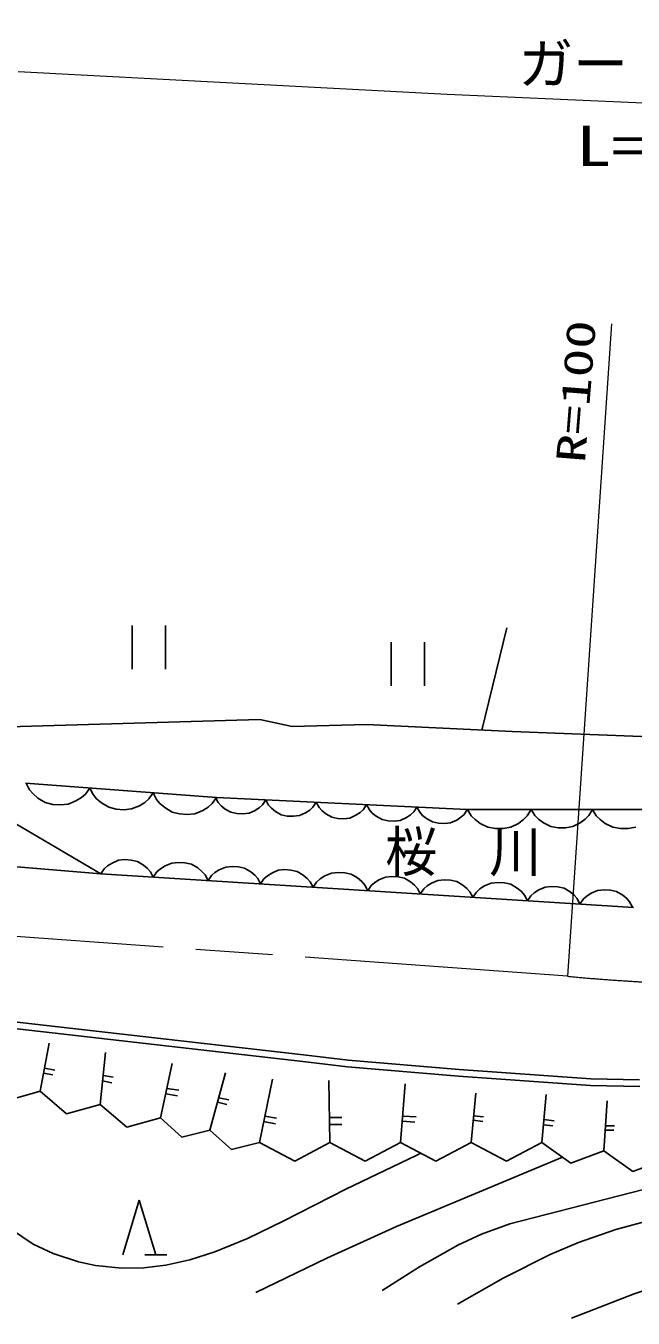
# Model space of a CAD drawing. Units: millimetres, scale not verified. Extents: x 40000 to 680000, y 20000 to 380000.
# Drawn here: x 106122 to 133824, y 258510 to 317476 of the extents above; entities that cross this region are included whole.
import ezdxf
from ezdxf.enums import TextEntityAlignment as Align

# ---------------------------------------------------------------- set-up
doc = ezdxf.new("R2010")
doc.units = ezdxf.units.MM
doc.header["$LTSCALE"] = 1000
doc.linetypes.add('CHAIN', pattern=[18.5, 12, -1.5, 3.5, -1.5])
for name, color, linetype, lineweight in [('M-BGD', 7, 'Continuous', 25), ('M-BMK', 2, 'CHAIN', 13), ('M-STR-HTXT', 7, 'Continuous', 13)]:
    doc.layers.add(name, color=color, linetype=linetype, lineweight=lineweight)
doc.layers.add('M-BMK-HTXT', color=7, linetype='Continuous')
doc.styles.add('ＭＳ ゴシック', font='')
doc.styles.get('ＭＳ ゴシック').set_extended_font_data('MS Gothic')

msp = doc.modelspace()

# ---------------------------------------------------------------- linework, layer by layer
at = {"layer": 'M-BGD'}
for p, q in [((110970, 290120), (110970, 288120)), ((112490, 288120), (112490, 290120)), ((126920, 285342), (128066, 290008)), ((122781, 289359), (122781, 287359)), ((124301, 287359), (124301, 289359)), ((103024, 285426), (116788, 285831)), ((116788, 285831), (118265, 285503)), ((118265, 285503), (121661, 285600)), ((121661, 285600), (128310, 285274)), ((128310, 285274), (134595, 285029)), ((106101, 282919), (114819, 282266)), ((106143, 282916), (106295, 282614)), ((106295, 282614), (106455, 282428)), ((108840, 282423), (109035, 282699)), ((109035, 282699), (109187, 282397)), ((111732, 282206), (111927, 282483)), ((111927, 282483), (112079, 282180)), ((106455, 282428), (106674, 282237)), ((106674, 282237), (107008, 282037)), ((107008, 282037), (107350, 281953)), ((107350, 281953), (107697, 281927)), ((107697, 281927), (108049, 281959)), ((108049, 281959), (108409, 282107)), ((108409, 282107), (108653, 282263)), ((108653, 282263), (108840, 282423)), ((109187, 282397), (109347, 282211)), ((109347, 282211), (109566, 282020)), ((109566, 282020), (109900, 281820)), ((110941, 281742), (111301, 281890)), ((111301, 281890), (111545, 282046)), ((111545, 282046), (111732, 282206)), ((112079, 282180), (112239, 281994)), ((112239, 281994), (112457, 281803)), ((114437, 281829), (114623, 281989)), ((114623, 281989), (114819, 282266)), ((114773, 282268), (114900, 282032)), ((114819, 282266), (126260, 281721)), ((114900, 282032), (115031, 281887)), ((115031, 281887), (115209, 281741)), ((116777, 281804), (116922, 281935)), ((116922, 281935), (117071, 282158)), ((117071, 282158), (117197, 281922)), ((117197, 281922), (117329, 281778)), ((119219, 281826), (119368, 282049)), ((119368, 282049), (119495, 281813)), ((121517, 281716), (121665, 281940)), ((121665, 281940), (121792, 281703)), ((75513, 281612), (109541, 278779)), ((109900, 281820), (110242, 281736)), ((110242, 281736), (110589, 281710)), ((110589, 281710), (110941, 281742)), ((112457, 281803), (112791, 281603)), ((112791, 281603), (113134, 281520)), ((113134, 281520), (113481, 281494)), ((113481, 281494), (113833, 281525)), ((113833, 281525), (114193, 281673)), ((114193, 281673), (114437, 281829)), ((115209, 281741), (115478, 281590)), ((115478, 281590), (115751, 281530)), ((115751, 281530), (116027, 281517)), ((116027, 281517), (116305, 281550)), ((116305, 281550), (116587, 281675)), ((116587, 281675), (116777, 281804)), ((117329, 281778), (117506, 281631)), ((117506, 281631), (117775, 281480)), ((117775, 281480), (118049, 281421)), ((118049, 281421), (118324, 281408)), ((118324, 281408), (118602, 281441)), ((118602, 281441), (118884, 281565)), ((118884, 281565), (119075, 281695)), ((119075, 281695), (119219, 281826)), ((119495, 281813), (119626, 281668)), ((119626, 281668), (119803, 281522)), ((119803, 281522), (120073, 281371)), ((120073, 281371), (120346, 281312)), ((120346, 281312), (120622, 281299)), ((120622, 281299), (120900, 281331)), ((120900, 281331), (121182, 281456)), ((121182, 281456), (121372, 281585)), ((121372, 281585), (121517, 281716)), ((121792, 281703), (121924, 281559)), ((121924, 281559), (122101, 281412)), ((122101, 281412), (122370, 281261)), ((123197, 281222), (123479, 281347)), ((123479, 281347), (123670, 281476)), ((123670, 281476), (123814, 281607)), ((123814, 281607), (123963, 281830)), ((123963, 281830), (124090, 281594)), ((124090, 281594), (124221, 281449)), ((124221, 281449), (124398, 281303)), ((124398, 281303), (124667, 281152)), ((125777, 281237), (125967, 281366)), ((125967, 281366), (126111, 281498)), ((126111, 281498), (126260, 281721)), ((126260, 281721), (134869, 281721)), ((126269, 281721), (126443, 281431)), ((126443, 281431), (126617, 281257)), ((128821, 281257), (128995, 281431)), ((128995, 281431), (129169, 281721)), ((129169, 281721), (129337, 281441)), ((129337, 281441), (129505, 281273)), ((129505, 281273), (129729, 281105)), ((131409, 281105), (131633, 281273)), ((131633, 281273), (131801, 281441)), ((131801, 281441), (131969, 281721)), ((131969, 281721), (132143, 281431)), ((132143, 281431), (132317, 281257)), ((105665, 281067), (109541, 278779)), ((122370, 281261), (122643, 281202)), ((122643, 281202), (122919, 281189)), ((122919, 281189), (123197, 281222)), ((124667, 281152), (124941, 281093)), ((124941, 281093), (125216, 281080)), ((125216, 281080), (125494, 281113)), ((125494, 281113), (125777, 281237)), ((126617, 281257), (126849, 281083)), ((126849, 281083), (127197, 280909)), ((127197, 280909), (127545, 280851)), ((127545, 280851), (127893, 280851)), ((127893, 280851), (128241, 280909)), ((128241, 280909), (128589, 281083)), ((128589, 281083), (128821, 281257)), ((129729, 281105), (130065, 280937)), ((130065, 280937), (130401, 280881)), ((130401, 280881), (130737, 280881)), ((130737, 280881), (131073, 280937)), ((131073, 280937), (131409, 281105)), ((132317, 281257), (132549, 281083)), ((132549, 281083), (132897, 280909)), ((132897, 280909), (133245, 280851)), ((133245, 280851), (133593, 280851)), ((133593, 280851), (133941, 280909)), ((109700, 279009), (109541, 278779)), ((109852, 279144), (109700, 279009)), ((110053, 279276), (109852, 279144)), ((110349, 279401), (110053, 279276)), ((110640, 279431), (110349, 279401)), ((110927, 279413), (110640, 279431)), ((111212, 279347), (110927, 279413)), ((111490, 279185), (111212, 279347)), ((111673, 279030), (111490, 279185)), ((111807, 278877), (111673, 279030)), ((112261, 279009), (112101, 278868)), ((112470, 279146), (112261, 279009)), ((112778, 279277), (112470, 279146)), ((113081, 279308), (112778, 279277)), ((113380, 279289), (113081, 279308)), ((113677, 279220), (113380, 279289)), ((113967, 279052), (113677, 279220)), ((114157, 278890), (113967, 279052)), ((114943, 278969), (114743, 278837)), ((115240, 279094), (114943, 278969)), ((115530, 279124), (115240, 279094)), ((115818, 279106), (115530, 279124)), ((116102, 279040), (115818, 279106)), ((116380, 278878), (116102, 279040)), ((117635, 278944), (117339, 278818)), ((117925, 278974), (117635, 278944)), ((118213, 278956), (117925, 278974)), ((118497, 278890), (118213, 278956)), ((133840, 277253), (109541, 278779)), ((111936, 278628), (111807, 278877)), ((112101, 278868), (111936, 278628)), ((114297, 278731), (114157, 278890)), ((114431, 278472), (114297, 278731)), ((114590, 278702), (114431, 278472)), ((114743, 278837), (114590, 278702)), ((116563, 278723), (116380, 278878)), ((116698, 278570), (116563, 278723)), ((116826, 278321), (116698, 278570)), ((116985, 278552), (116826, 278321)), ((117138, 278687), (116985, 278552)), ((117339, 278818), (117138, 278687)), ((118776, 278728), (118497, 278890)), ((118958, 278572), (118776, 278728)), ((119093, 278419), (118958, 278572)), ((119222, 278171), (119093, 278419)), ((119387, 278411), (119222, 278171)), ((119546, 278551), (119387, 278411)), ((119755, 278689), (119546, 278551)), ((120064, 278819), (119755, 278689)), ((120367, 278851), (120064, 278819)), ((120666, 278832), (120367, 278851)), ((120962, 278763), (120666, 278832)), ((121252, 278595), (120962, 278763)), ((121442, 278432), (121252, 278595)), ((121583, 278273), (121442, 278432)), ((122028, 278379), (121876, 278245)), ((122229, 278511), (122028, 278379)), ((122525, 278637), (122229, 278511)), ((122816, 278667), (122525, 278637)), ((123103, 278649), (122816, 278667)), ((123388, 278583), (123103, 278649)), ((123666, 278421), (123388, 278583)), ((123849, 278265), (123666, 278421)), ((124624, 278361), (124424, 278229)), ((124921, 278486), (124624, 278361)), ((125211, 278516), (124921, 278486)), ((125499, 278498), (125211, 278516)), ((125783, 278432), (125499, 278498)), ((126061, 278271), (125783, 278432)), ((127350, 278362), (127041, 278231)), ((127652, 278393), (127350, 278362)), ((127952, 278374), (127652, 278393)), ((128248, 278306), (127952, 278374)), ((121717, 278014), (121583, 278273)), ((121876, 278245), (121717, 278014)), ((123983, 278112), (123849, 278265)), ((124112, 277864), (123983, 278112)), ((124271, 278094), (124112, 277864)), ((124424, 278229), (124271, 278094)), ((126244, 278115), (126061, 278271)), ((126379, 277962), (126244, 278115)), ((126507, 277714), (126379, 277962)), ((126673, 277954), (126507, 277714)), ((126832, 278094), (126673, 277954)), ((127041, 278231), (126832, 278094)), ((128538, 278137), (128248, 278306)), ((128728, 277975), (128538, 278137)), ((128868, 277816), (128728, 277975)), ((129002, 277557), (128868, 277816)), ((129161, 277787), (129002, 277557)), ((129314, 277922), (129161, 277787)), ((129515, 278054), (129314, 277922)), ((129811, 278179), (129515, 278054)), ((130102, 278209), (129811, 278179)), ((130389, 278191), (130102, 278209)), ((130673, 278125), (130389, 278191)), ((130952, 277964), (130673, 278125)), ((131134, 277808), (130952, 277964)), ((131269, 277655), (131134, 277808)), ((131709, 277772), (131557, 277637)), ((131910, 277903), (131709, 277772)), ((132206, 278029), (131910, 277903)), ((132497, 278059), (132206, 278029)), ((132784, 278041), (132497, 278059)), ((133069, 277975), (132784, 278041)), ((133347, 277813), (133069, 277975)), ((133530, 277657), (133347, 277813)), ((131398, 277407), (131269, 277655)), ((131557, 277637), (131398, 277407)), ((133664, 277505), (133530, 277657)), ((133793, 277256), (133664, 277505)), ((118788, 270518), (95278, 273215)), ((118754, 270220), (95250, 272916)), ((106769, 268861), (107181, 271062)), ((109516, 268257), (109749, 270634)), ((112264, 267653), (112802, 270134)), ((120792, 269983), (118754, 270220)), ((120822, 270282), (118788, 270518)), ((125885, 269856), (120822, 270282)), ((106923, 269687), (107352, 269609)), ((106967, 269918), (107441, 269831)), ((109646, 269576), (110109, 269505)), ((114519, 267089), (115228, 269706)), ((125861, 269557), (120792, 269983)), ((131879, 269131), (125861, 269557)), ((131893, 269430), (125885, 269856)), ((109622, 269331), (110050, 269253)), ((112553, 268985), (113104, 268912)), ((116775, 266525), (117368, 269421)), ((119996, 266525), (119936, 269350)), ((123218, 266525), (123431, 269207)), ((134127, 269083), (131879, 269131)), ((134117, 269383), (131893, 269430)), ((105234, 268430), (106769, 268861)), ((106769, 268861), (107981, 267826)), ((112502, 268747), (113045, 268660)), ((114864, 268363), (115294, 268260)), ((114918, 268560), (115383, 268467)), ((126439, 266525), (126641, 268779)), ((129661, 266525), (129851, 268708)), ((132493, 266149), (132633, 268422)), ((107981, 267826), (109516, 268257)), ((109516, 268257), (110729, 267222)), ((117020, 267721), (117548, 267637)), ((123313, 267727), (123925, 267689)), ((126548, 267741), (127001, 267689)), ((110729, 267222), (112264, 267653)), ((112264, 267653), (113242, 266769)), ((116969, 267477), (117503, 267370)), ((119972, 267660), (120537, 267660)), ((119979, 267342), (120537, 267342)), ((123295, 267496), (123867, 267457)), ((126530, 267539), (126972, 267486)), ((129732, 267337), (130158, 267284)), ((129753, 267578), (130216, 267515)), ((132563, 267284), (132967, 267284)), ((113242, 266769), (114519, 267089)), ((114519, 267089), (115497, 266206)), ((132550, 267081), (132938, 267081)), ((115497, 266206), (116775, 266525)), ((116775, 266525), (118385, 265666)), ((118385, 265666), (119996, 266525)), ((119996, 266525), (121607, 265666)), ((121607, 265666), (123218, 266525)), ((123218, 266525), (124828, 265666)), ((124828, 265666), (126439, 266525)), ((126439, 266525), (128050, 265666)), ((128050, 265666), (129661, 266525)), ((129661, 266525), (130977, 265582)), ((130977, 265582), (132493, 266149)), ((132493, 266149), (133809, 265206)), ((133809, 265206), (135325, 265773)), ((110548, 261397), (111298, 263897)), ((111298, 263897), (112048, 261397)), ((111548, 261397), (112548, 261397))]:
    msp.add_line(p, q, dxfattribs=at)
for points in [[(95846, 267633), (97392, 267208), (99007, 266645), (100097, 266141), (101318, 265446), (103849, 263628), (106460, 261888), (107374, 261465), (108517, 261082), (109305, 260909), (110504, 260787), (111510, 260806), (112509, 260925), (113605, 261169), (114750, 261532), (116235, 262140), (117864, 262928), (120715, 264401), (123925, 265938), (124137, 266035)], [(116607, 259683), (119847, 261254), (123031, 262686), (130601, 265851)], [(125810, 259141), (127901, 260328), (130041, 261411), (131336, 261959), (133037, 262552), (134776, 263033), (136475, 263399), (138648, 263746), (140754, 263980), (143947, 264211), (147344, 264349), (151907, 264440), (156380, 264632), (166132, 265493), (168328, 265617), (170437, 265632), (173835, 265465), (177127, 265204), (180456, 264916)], [(122381, 259773), (124085, 260851), (125828, 261835), (126910, 262340), (128192, 262812), (136489, 264939)], [(159253, 260946), (155505, 261554), (151686, 262066), (150089, 262187), (148588, 262205), (146797, 262083), (145010, 261858), (141113, 261298), (137175, 260612), (135569, 260187), (133864, 259618), (131012, 258510)]]:
    msp.add_lwpolyline(points, dxfattribs=at)
at = {"layer": 'M-BMK'}
msp.add_line((130832, 274109), (68442, 278623), dxfattribs=at)
msp.add_arc((139011, 359939), 86218, 264.55602, 284.64923, dxfattribs=at)
at = {"layer": 'M-STR-HTXT'}
msp.add_line((132843, 303880), (130832, 274109), dxfattribs=at)
msp.add_lwpolyline([(105776, 315393), (115555, 314875), (125345, 314354), (134981, 313935), (137780, 313931), (140576, 314029), (142983, 314215), (145567, 314522), (148140, 314932), (150892, 315481), (153689, 316150), (156775, 316999), (158423, 317476)], dxfattribs=at)

# ---------------------------------------------------------------- texts
at = {"layer": 'M-BMK-HTXT', "style": 'ＭＳ ゴシック', "width": 0.95}
msp.add_text('桜\u3000川', height=1833, dxfattribs=at).set_placement((122510, 278334), align=Align.BOTTOM_LEFT)
at = {"layer": 'M-STR-HTXT', "style": 'ＭＳ ゴシック'}
msp.add_text('ガードレール', height=1833, dxfattribs=at).set_placement((128587, 314280), align=Align.BOTTOM_LEFT)
at = {"layer": 'M-STR-HTXT', "style": 'ＭＳ ゴシック', "width": 1.3}
msp.add_text('L=69.0', height=1833, dxfattribs=at).set_placement((131215, 310534), align=Align.BOTTOM_LEFT)
at = {"layer": 'M-STR-HTXT', "style": 'ＭＳ ゴシック', "width": 1.45}
msp.add_text('R=100', height=1320, rotation=85.5, dxfattribs=at).set_placement((132017, 297469), align=Align.BOTTOM_LEFT)

doc.saveas('drawing.dxf')
